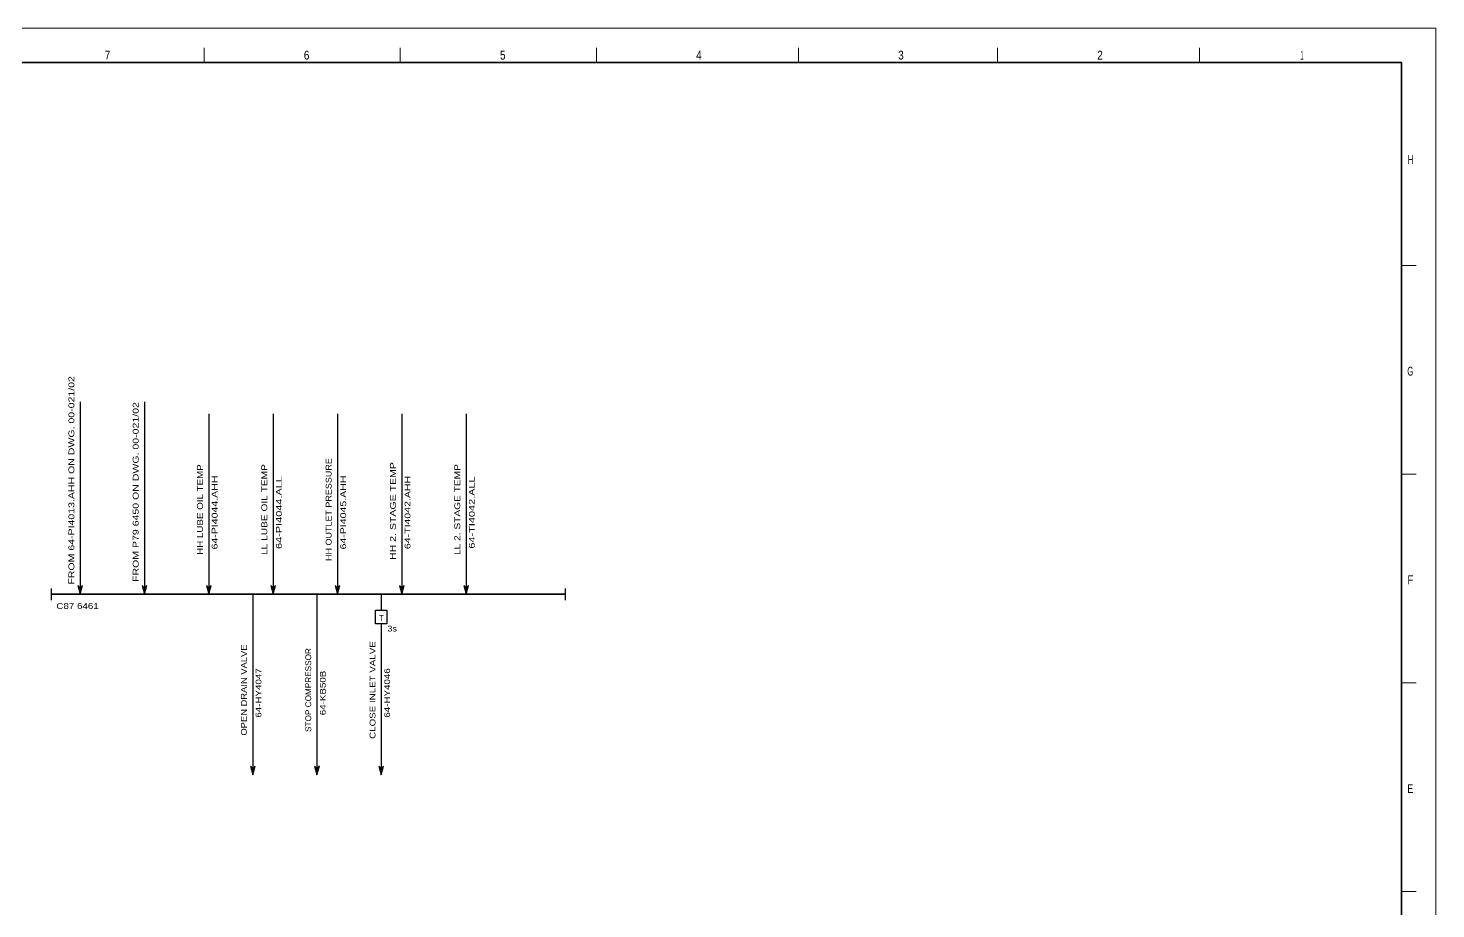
# Model space of a CAD drawing. Header units: millimetres. Extents: x 0 to 841, y 0 to 594.
# Drawn here: x 359.1 to 841, y 292.4 to 594 of the extents above; entities that cross this region are included whole.
import ezdxf
from ezdxf.enums import TextEntityAlignment as Align

# ---------------------------------------------------------------- set-up
doc = ezdxf.new("R2010")
doc.units = ezdxf.units.MM
for name, color, linetype, lineweight in [('1', 7, 'Continuous', 13), ('12', 7, 'Continuous', 25), ('34', 7, 'Continuous', 25), ('9', 7, 'Continuous', 13)]:
    doc.layers.add(name, color=color, linetype=linetype, lineweight=lineweight)

msp = doc.modelspace()

# ---------------------------------------------------------------- linework, layer by layer
at = {"layer": '1'}
for p, q in [((419.297, 587.261), (419.297, 582.228)), ((419.297, 587.261), (419.297, 582.228)), ((486.455, 587.261), (486.455, 582.228)), ((486.455, 587.261), (486.455, 582.228)), ((553.613, 587.261), (553.613, 582.228)), ((553.613, 587.261), (553.613, 582.228)), ((622.776, 587.261), (622.776, 582.228)), ((622.776, 587.261), (622.776, 582.228)), ((690.937, 587.261), (690.937, 582.228)), ((690.937, 587.261), (690.937, 582.228)), ((760.1, 587.261), (760.1, 582.228)), ((760.1, 587.261), (760.1, 582.228)), ((834.275, 512.761), (829.263, 512.761)), ((834.275, 512.761), (829.263, 512.761)), ((834.275, 441.28), (829.263, 441.28)), ((834.275, 441.28), (829.263, 441.28)), ((834.275, 369.799), (829.263, 369.799)), ((834.275, 369.799), (829.263, 369.799)), ((834.275, 298.318), (829.263, 298.318)), ((834.275, 298.318), (829.263, 298.318))]:
    msp.add_line(p, q, dxfattribs=at)
at = {"layer": '1', "lineweight": 25}
for p, q in [((366.972, 402.102), (366.972, 398.102)), ((542.918, 402.102), (542.918, 398.102))]:
    msp.add_line(p, q, dxfattribs=at)
at = {"layer": '1', "lineweight": 35}
msp.add_line((366.972, 400.102), (542.918, 400.102), dxfattribs=at)
msp.add_lwpolyline([(829.263, 112.014), (829.263, 582.228), (10.333, 582.228), (10.333, 10.382)], dxfattribs=at)
msp.add_lwpolyline([(829.263, 112.014), (829.263, 582.228), (10.333, 582.228), (10.333, 10.382)], dxfattribs=at)
at = {"layer": '12'}
for p, q in [((376.868, 466.031), (376.868, 400.102)), ((398.868, 466.031), (398.868, 400.102)), ((420.887, 461.906), (420.887, 400.102)), ((442.906, 461.906), (442.906, 400.102)), ((464.924, 461.906), (464.924, 400.102)), ((486.943, 461.906), (486.943, 400.102)), ((508.962, 461.906), (508.962, 400.102)), ((435.926, 400.102), (435.926, 338.299)), ((457.945, 400.102), (457.945, 338.299)), ((479.964, 400.102), (479.964, 394.621)), ((479.964, 390.024), (479.964, 338.299))]:
    msp.add_line(p, q, dxfattribs=at)
msp.add_lwpolyline([(477.946, 394.621), (481.814, 394.621), (481.814, 390.024), (477.946, 390.024)], close=True, dxfattribs=at)
at = {"layer": '34'}
for points in [[(376.868, 400.102), (377.668, 403.102), (376.868, 402.302), (376.068, 403.102)], [(376.868, 400.502), (377.468, 402.702), (376.868, 402.102), (376.268, 402.702)], [(376.868, 400.902), (377.268, 402.302), (376.868, 401.902), (376.468, 402.302)], [(376.868, 401.302), (377.068, 401.902), (376.868, 401.702), (376.668, 401.902)], [(398.868, 400.102), (399.668, 403.102), (398.868, 402.302), (398.068, 403.102)], [(398.868, 400.502), (399.468, 402.702), (398.868, 402.102), (398.268, 402.702)], [(398.868, 400.902), (399.268, 402.302), (398.868, 401.902), (398.468, 402.302)], [(398.868, 401.302), (399.068, 401.902), (398.868, 401.702), (398.668, 401.902)], [(420.887, 400.102), (421.687, 403.102), (420.887, 402.302), (420.087, 403.102)], [(420.887, 400.502), (421.487, 402.702), (420.887, 402.102), (420.287, 402.702)], [(420.887, 400.902), (421.287, 402.302), (420.887, 401.902), (420.487, 402.302)], [(420.887, 401.302), (421.087, 401.902), (420.887, 401.702), (420.687, 401.902)], [(442.906, 400.102), (443.706, 403.102), (442.906, 402.302), (442.106, 403.102)], [(442.906, 400.502), (443.506, 402.702), (442.906, 402.102), (442.306, 402.702)], [(442.906, 400.902), (443.306, 402.302), (442.906, 401.902), (442.506, 402.302)], [(442.906, 401.302), (443.106, 401.902), (442.906, 401.702), (442.706, 401.902)], [(464.924, 400.102), (465.724, 403.102), (464.924, 402.302), (464.124, 403.102)], [(464.924, 400.502), (465.524, 402.702), (464.924, 402.102), (464.324, 402.702)], [(464.924, 400.902), (465.324, 402.302), (464.924, 401.902), (464.524, 402.302)], [(464.924, 401.302), (465.124, 401.902), (464.924, 401.702), (464.724, 401.902)], [(486.943, 400.102), (487.743, 403.102), (486.943, 402.302), (486.143, 403.102)], [(486.943, 400.502), (487.543, 402.702), (486.943, 402.102), (486.343, 402.702)], [(486.943, 400.902), (487.343, 402.302), (486.943, 401.902), (486.543, 402.302)], [(486.943, 401.302), (487.143, 401.902), (486.943, 401.702), (486.743, 401.902)], [(508.962, 400.102), (509.762, 403.102), (508.962, 402.302), (508.162, 403.102)], [(508.962, 400.502), (509.562, 402.702), (508.962, 402.102), (508.362, 402.702)], [(508.962, 400.902), (509.362, 402.302), (508.962, 401.902), (508.562, 402.302)], [(508.962, 401.302), (509.162, 401.902), (508.962, 401.702), (508.762, 401.902)], [(435.926, 338.299), (436.726, 341.299), (435.926, 340.499), (435.126, 341.299)], [(435.926, 338.699), (436.526, 340.899), (435.926, 340.299), (435.326, 340.899)], [(435.926, 339.099), (436.326, 340.499), (435.926, 340.099), (435.526, 340.499)], [(435.926, 339.499), (436.126, 340.099), (435.926, 339.899), (435.726, 340.099)], [(457.945, 338.299), (458.745, 341.299), (457.945, 340.499), (457.145, 341.299)], [(457.945, 338.699), (458.545, 340.899), (457.945, 340.299), (457.345, 340.899)], [(457.945, 339.099), (458.345, 340.499), (457.945, 340.099), (457.545, 340.499)], [(457.945, 339.499), (458.145, 340.099), (457.945, 339.899), (457.745, 340.099)], [(479.964, 338.299), (480.764, 341.299), (479.964, 340.499), (479.164, 341.299)], [(479.964, 338.699), (480.564, 340.899), (479.964, 340.299), (479.364, 340.899)], [(479.964, 339.099), (480.364, 340.499), (479.964, 340.099), (479.564, 340.499)], [(479.964, 339.499), (480.164, 340.099), (479.964, 339.899), (479.764, 340.099)]]:
    msp.add_lwpolyline(points, close=True, dxfattribs=at)
at = {"layer": '9'}
msp.add_lwpolyline([(0, 0), (841, 0), (841, 594), (0, 594)], close=True, dxfattribs=at)
msp.add_lwpolyline([(0, 0), (841, 0), (841, 594), (0, 594)], close=True, dxfattribs=at)

# ---------------------------------------------------------------- texts
at = {"layer": '1'}
for s, width, p in [('7', 0.85, (386.224, 583.235)), ('7', 0.85, (386.224, 583.235)), ('6', 0.85, (454.385, 583.235)), ('6', 0.85, (454.385, 583.235)), ('5', 0.85, (521.543, 583.235)), ('5', 0.85, (521.543, 583.235)), ('4', 0.85, (588.702, 583.235)), ('4', 0.85, (588.702, 583.235)), ('3', 0.85, (657.865, 583.235)), ('3', 0.85, (657.865, 583.235)), ('2', 0.85, (726.025, 583.235)), ('2', 0.85, (726.025, 583.235)), ('1', 0.4, (795.18, 583.235)), ('1', 0.4, (795.18, 583.235))]:
    msp.add_text(s, height=3.02, dxfattribs=dict(at, width=width)).set_placement(p, align=Align.CENTER)
for s, width, p in [('H', 0.65, (833.271, 547.494)), ('H', 0.65, (833.271, 547.494)), ('G', 0.65, (833.271, 475.007)), ('G', 0.65, (833.271, 475.007)), ('F', 0.8, (833.271, 403.526)), ('F', 0.8, (833.271, 403.526)), ('E', 0.75, (833.271, 332.045)), ('E', 0.75, (833.271, 332.045))]:
    msp.add_text(s, height=3.02, dxfattribs=dict(at, width=width)).set_placement(p, align=Align.RIGHT)
at = {"layer": '12'}
for s, width, p in [('FROM 64-PI4013.AHH ON DWG. 00-021/02', 1.35, (374.866, 439.123)), ('FROM P79 6450 ON DWG. 00-021/02', 1.35, (396.866, 435.123)), ('HH LUBE OIL TEMP', 1.25, (418.885, 429.123)), ('LL LUBE OIL TEMP', 1.3, (440.904, 429.123)), ('HH OUTLET PRESSURE', 1.15, (462.923, 429.123)), ('HH 2. STAGE TEMP ', 1.35, (484.942, 429.123)), ('LL 2. STAGE TEMP', 1.3, (506.961, 429.123)), ('64-PI4044.AHH', 1.35, (423.885, 428.118)), ('64-PI4044.ALL', 1.4, (445.904, 428.118)), ('64-PI4045.AHH', 1.35, (467.923, 428.118)), ('64-TI4042.AHH', 1.35, (489.942, 428.118)), ('64-TI4042.ALL', 1.4, (511.961, 428.118)), ('OPEN DRAIN VALVE', 1.2, (433.924, 367.32)), ('STOP COMPRESSOR', 1.05, (455.943, 367.32)), ('CLOSE INLET VALVE', 1.25, (477.962, 367.32)), ('64-HY4047', 1.25, (438.924, 366.315)), ('64-KB50B', 1.25, (460.943, 366.315)), ('64-HY4046', 1.25, (482.962, 366.315))]:
    msp.add_text(s, height=2, rotation=90, dxfattribs=dict(at, width=width)).set_placement(p, align=Align.CENTER)
for s, width, p in [('C87 6461', 1.25, (375.969, 395.102)), ('T', 0.8, (480.011, 391.009)), ('3s', 1.15, (483.678, 387.371))]:
    msp.add_text(s, height=2, dxfattribs=dict(at, width=width)).set_placement(p, align=Align.CENTER)

doc.saveas('drawing.dxf')
